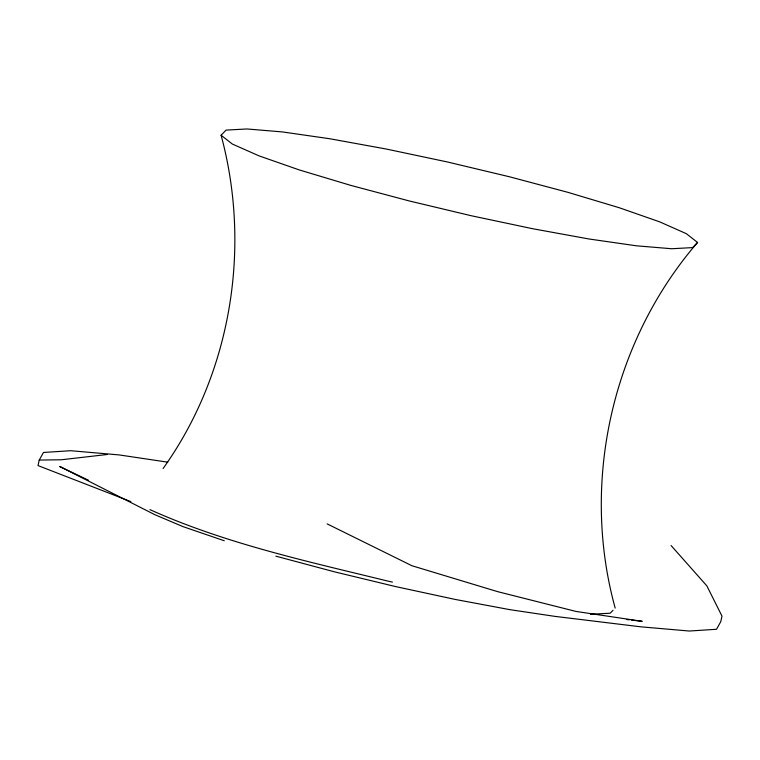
<?xml version="1.0" encoding="UTF-8"?>
<svg xmlns="http://www.w3.org/2000/svg" width="760" height="760" viewBox="0 0 760 760"><rect width="100%" height="100%" fill="white"/><g stroke="black" fill="none" stroke-linecap="round" stroke-linejoin="round"><path stroke-width="1.14" d="M167.789 462.175L119.035 454.908L70.699 450.708L43.482 452.466L39.245 460.056L38 465.576L130.882 501.619M163.077 468.53C231.182 373.302 251.522 247.874 221.093 135.232L226.09 130.102L246.99 128.972L282.359 131.917L329.792 138.748L386.042 148.989L447.298 161.946L509.371 176.748L568.024 192.365L619.286 207.746L659.632 221.834L686.337 233.681L697.566 242.468C612.123 341.363 580.393 482.087 615.182 608.076M697.566 242.468L692.569 247.608L671.669 248.738L636.3 245.793L588.876 238.963L532.617 228.712L471.361 215.755L409.298 200.963L350.635 185.345L299.383 169.964L259.027 155.866L232.322 144.03L221.093 135.232M613.035 610.28L610.175 613.216L590.434 614.279M107.331 454.48L61.237 459.781L39.245 460.056M626.886 619.561L629.242 619.837M631.598 620.103L642.209 621.319L576.042 611.448L497.667 591.66L411.882 565.716L327.132 523.878M392.435 582.093L388.968 581.362C308.275 561.545 226.034 543.865 149.929 509.627M275.823 556.149L334.191 571.758L395.39 586.53L455.259 599.44L509.722 609.634L555.047 616.389L640.965 626.838L689.301 631.028L716.519 629.27L720.755 621.68L722 616.16L706.885 585.922L671.08 545.519M224.276 540.759L183.055 526.642L154.974 514.758L59.726 466.478L88.559 480.301"/></g></svg>
